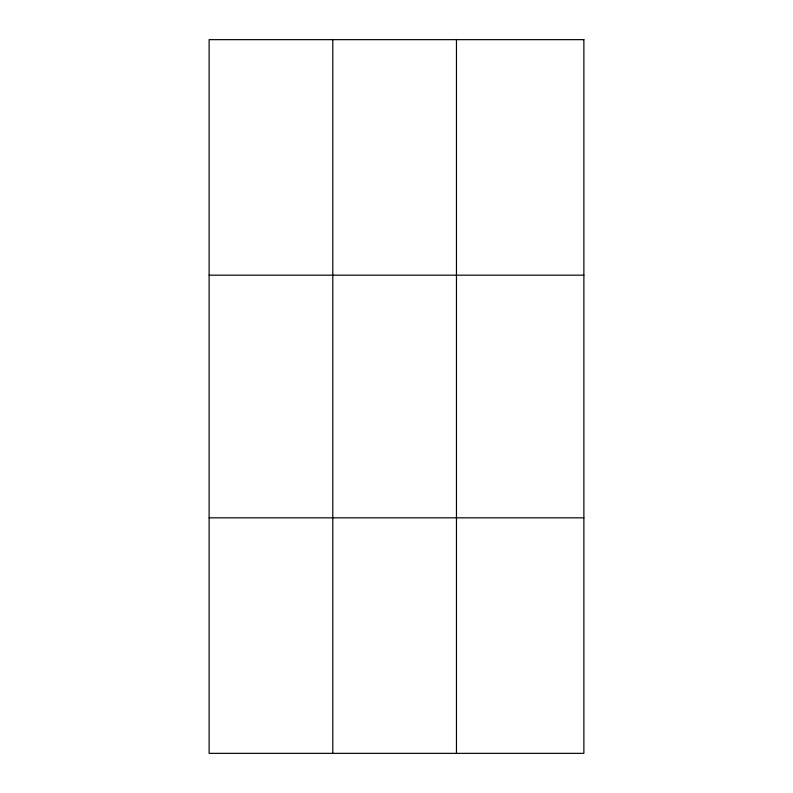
<?xml version="1.0" encoding="UTF-8"?>
<svg xmlns="http://www.w3.org/2000/svg" width="793" height="793" viewBox="0 0 793 793"><rect width="100%" height="100%" fill="white"/><g stroke="black" fill="none" stroke-linecap="round" stroke-linejoin="round"><path stroke-width="1.19" d="M332.792 39.65L332.792 753.35M456.461 39.65L456.461 753.35M209.124 275.171L583.876 275.171M209.124 517.829L583.876 517.829M583.876 39.65L583.876 753.35L209.124 753.35L209.124 39.65L583.876 39.65"/></g></svg>
